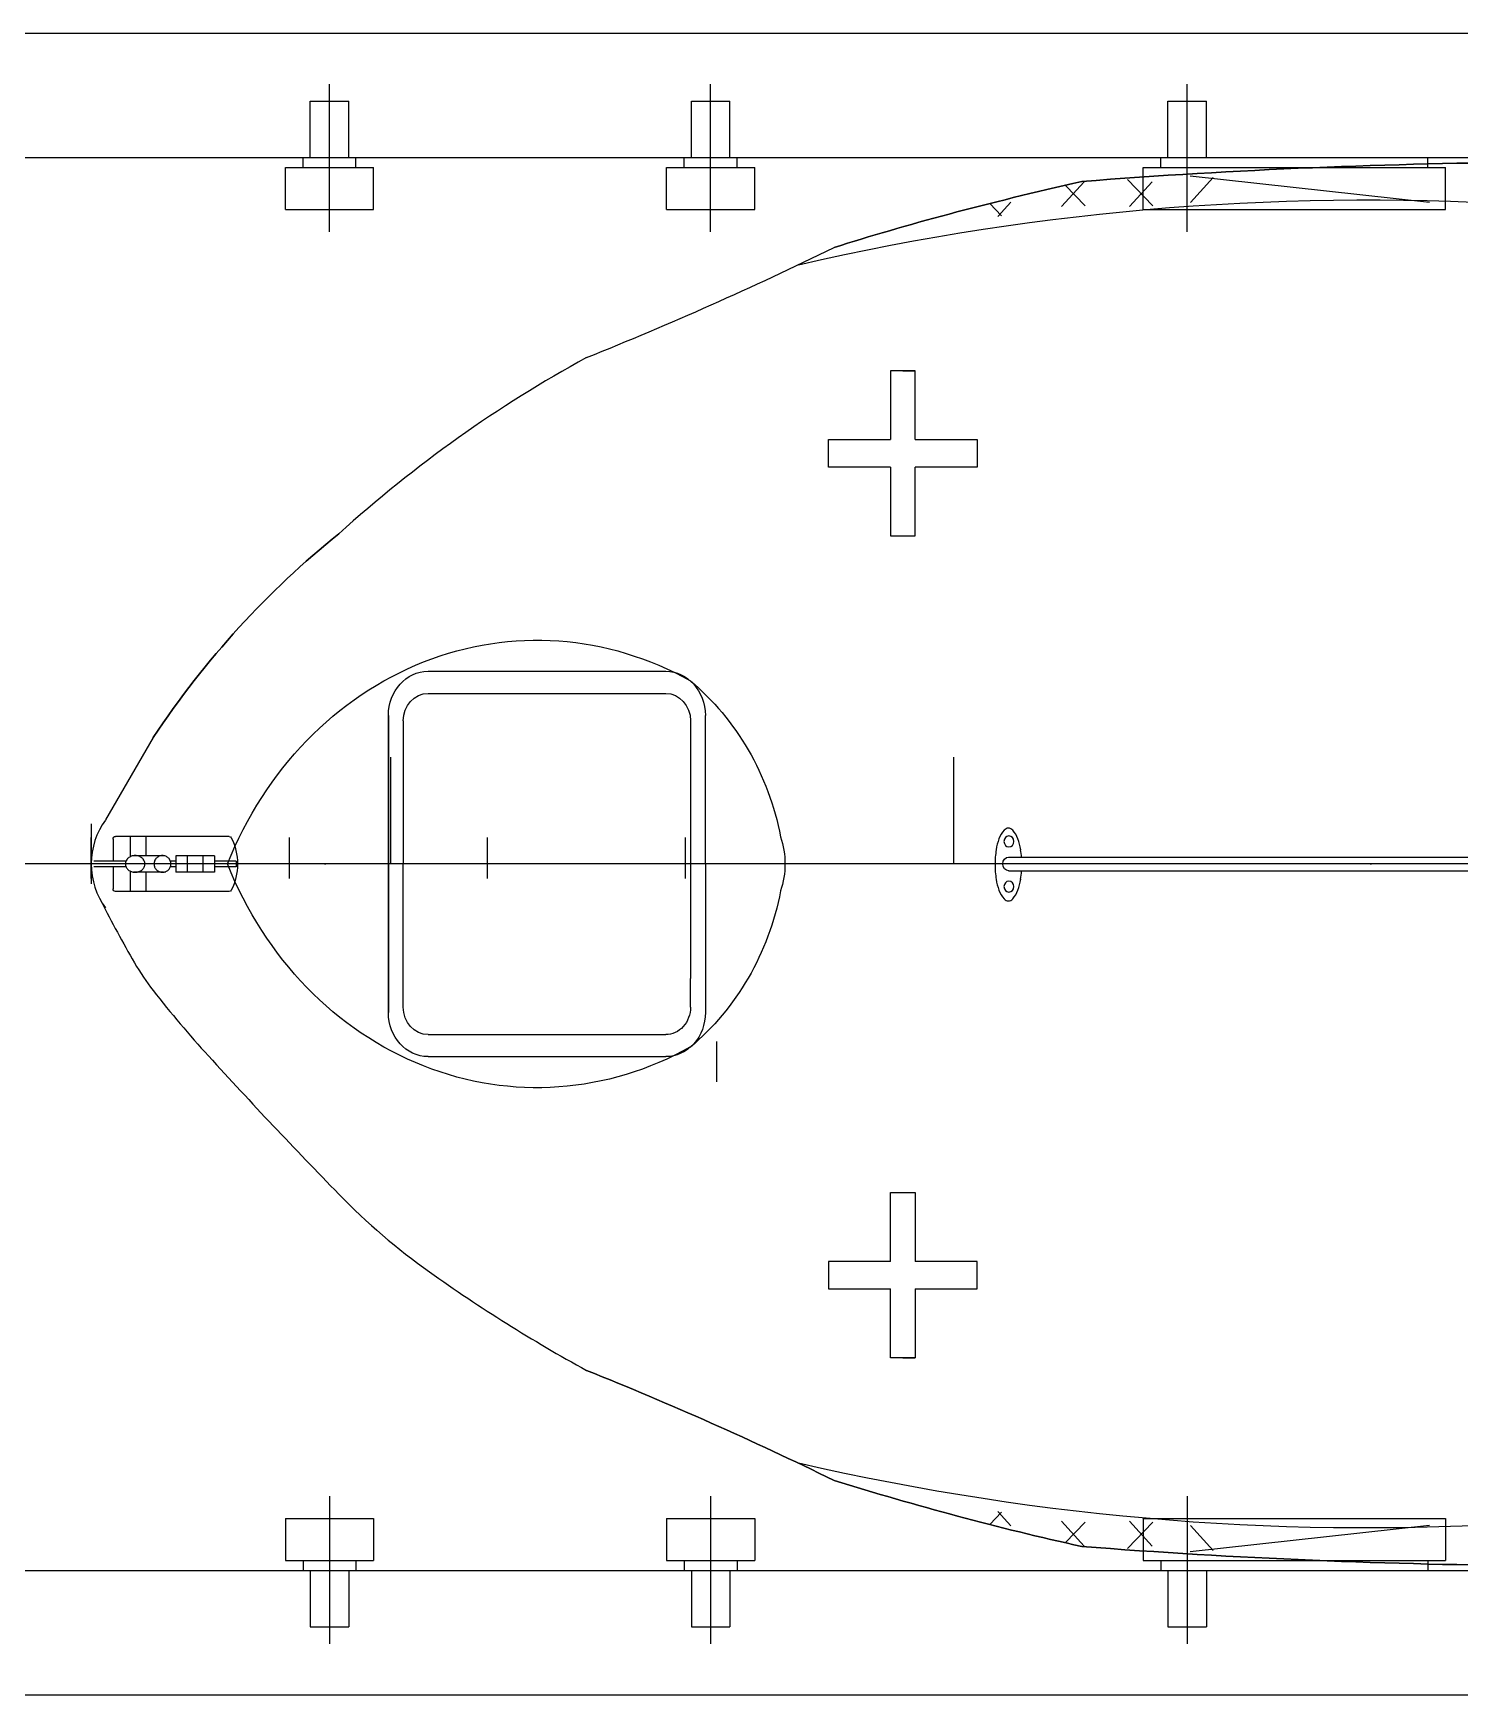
# Model space of a CAD drawing. Header units: millimetres. Extents: x -1838618 to -1600818, y -1770412 to -1553248.
# Drawn here: x -1704209 to -1702536, y -1686519 to -1684572 of the extents above; entities that cross this region are included whole.
import ezdxf

# ---------------------------------------------------------------- set-up
doc = ezdxf.new("R2010")
doc.units = ezdxf.units.MM
doc.header["$LTSCALE"] = 100
doc.linetypes.add('DSDOT03', pattern=[19, 15, -2, 0, -2])

# ---------------------------------------------------------------- blocks, each defined once
blk = doc.blocks.new('chuanddd')
at = {"color": 2}
for p, q in [((-7730.5, 1509.4), (32.1, 1509.4)), ((-6104.3, 1148.7), (-6104.3, 1416.8)), ((-5411.5, 1148.7), (-5411.5, 1416.8)), ((-4545.5, 1148.7), (-4545.5, 1416.8)), ((-6139.3, 1386.1), (-6069.3, 1386.1)), ((-6139.3, 1283.7), (-6139.3, 1386.1)), ((-6069.3, 1283.7), (-6069.3, 1386.1)), ((-5446.5, 1386.1), (-5376.5, 1386.1)), ((-5446.5, 1283.7), (-5446.5, 1386.1)), ((-5376.5, 1283.7), (-5376.5, 1386.1)), ((-4580.5, 1283.7), (-4580.5, 1386.1)), ((-4580.5, 1386.1), (-4510.5, 1386.1)), ((-4510.5, 1283.7), (-4510.5, 1386.1)), ((-7730.5, 1283.7), (-961.9, 1283.7)), ((-6152.3, 1265.6), (-6152.3, 1283.7)), ((-6056.3, 1265.6), (-6056.3, 1283.7)), ((-5459.5, 1265.6), (-5459.5, 1283.7)), ((-5363.5, 1265.6), (-5363.5, 1283.7)), ((-4593.5, 1265.6), (-4593.5, 1283.7)), ((-4108.3, 1265.6), (-4108.3, 1283.7)), ((-6184.3, 1265.6), (-6024.3, 1265.6)), ((-6184.3, 1188.9), (-6184.3, 1265.6)), ((-6024.3, 1188.9), (-6024.3, 1265.6)), ((-5491.5, 1265.6), (-5331.5, 1265.6)), ((-5491.5, 1188.9), (-5491.5, 1265.6)), ((-5331.5, 1188.9), (-5331.5, 1265.6)), ((-4732.5, 1239.4), (-4774, 1194.2)), ((-4607.8, 1195.7), (-4653.7, 1243.6)), ((-4609.2, 1239.4), (-4650.6, 1194.2)), ((-4625.5, 1265.6), (-4076.3, 1265.6)), ((-4625.5, 1188.9), (-4625.5, 1265.6)), ((-4105, 1201.6), (-4540.1, 1249.6)), ((-4498.2, 1247.2), (-4539.6, 1202)), ((-4076.3, 1188.9), (-4076.3, 1265.6)), ((-4731.2, 1195.7), (-4767.1, 1233.2)), ((-6184.3, 1188.9), (-6024.3, 1188.9)), ((-5491.5, 1188.9), (-5331.5, 1188.9)), ((-4883, 1177.6), (-4904.4, 1200.1)), ((-4866.1, 1202.3), (-4889.7, 1176.6)), ((-4625.5, 1188.9), (-4076.3, 1188.9)), ((-5062.1, 896.1), (-5084.6, 896.1)), ((-5084.6, 896.1), (-5084.6, 771.1)), ((-5039.6, 896.1), (-5062.1, 896.1)), ((-5062.1, 896.1), (-5039.6, 896.1)), ((-5062.1, 896.1), (-5039.6, 896.1)), ((-5039.6, 896.1), (-5062.1, 896.1)), ((-5039.6, 771.1), (-5039.6, 896.1)), ((-5197.1, 721.1), (-5197.1, 771.1)), ((-5197.1, 771.1), (-5084.6, 771.1)), ((-5039.6, 771.1), (-4927.1, 771.1)), ((-4927.1, 771.1), (-4927.1, 721.1)), ((-5084.6, 721.1), (-5197.1, 721.1)), ((-5084.6, 721.1), (-5084.6, 596.1)), ((-5039.6, 596.1), (-5039.6, 721.1)), ((-4927.1, 721.1), (-5039.6, 721.1)), ((-5084.6, 596.1), (-5039.6, 596.1)), ((-5925.1, 350), (-5493.1, 350)), ((-5925.1, 310), (-5493.1, 310)), ((-5997.1, 270), (-5997.1, 0)), ((-5997.1, 0), (-5997.1, 270)), ((-5970.1, 260), (-5970.1, 0)), ((-5448.1, 260), (-5448.1, 208.2)), ((-5421.1, 0), (-5421.1, 270)), ((-6424.6, 230), (-6511.2, 79.9)), ((-5448.1, 208.2), (-5448.1, -208.2)), ((-5997.1, 0), (-5997.1, 160)), ((-6537.1, 72.9), (-6537.1, -36.4)), ((-6537.1, -26.7), (-6537.1, 48)), ((-6497.5, 45), (-6497.5, 5)), ((-6286.5, 50), (-6493, 50)), ((-6466.6, 50), (-6466.6, 13)), ((-6437.9, 50), (-6437.9, 15)), ((-6177.1, -26.7), (-6177.1, 48)), ((-5817.1, -26.7), (-5817.1, 48)), ((-5457.1, -26.7), (-5457.1, 48)), ((-6474.1, 5), (-6532.2, 5)), ((-6405.8, 15), (-6460.2, 15)), ((-6383.2, 5), (-6393.2, 5)), ((-6313, 15), (-6383.2, 15)), ((-6383.2, 15), (-6383.2, -15)), ((-6362.7, 15), (-6362.7, -15)), ((-6334.2, 15), (-6334.2, -15)), ((-6313, 15), (-6313, -15)), ((-6273.5, 5), (-6313, 5)), ((-6273.5, 5), (-6273.5, -5)), ((-4870, 12.5), (-3764.8, 12.5)), ((-6474.1, -5), (-6532.2, -5)), ((-6497.5, -5), (-6497.5, -45)), ((-6466.6, -13), (-6466.6, -50)), ((-6405.8, -15), (-6460.2, -15)), ((-6437.9, -15), (-6437.9, -50)), ((-6383.2, -5), (-6393.2, -5)), ((-6313, -15), (-6383.2, -15)), ((-6273.5, -5), (-6313, -5)), ((-5997.1, 0), (-5997.1, -270)), ((-5997.1, -270), (-5997.1, 0)), ((-5997.1, 0), (-5997.1, -160)), ((-5970.1, -260), (-5970.1, 0)), ((-5421.1, 0), (-5421.1, -270)), ((-4870, -12.5), (-3764.8, -12.5)), ((-4869.5, -12.5), (-4869.5, -12.8)), ((-6286.5, -50), (-6493, -50)), ((-5448.1, -260), (-5448.1, -208.2)), ((-5925.1, -310), (-5493.1, -310)), ((-5400.7, -322.7), (-5400.7, -395.7)), ((-5925.1, -350), (-5493.1, -350)), ((-5084.6, -597.1), (-5039.6, -597.1)), ((-5084.6, -722.1), (-5084.6, -597.1)), ((-5039.6, -597.1), (-5039.6, -722.1)), ((-5197.1, -722.1), (-5197.1, -772.1)), ((-5084.6, -722.1), (-5197.1, -722.1)), ((-4927.1, -722.1), (-5039.6, -722.1)), ((-4927.1, -772.1), (-4927.1, -722.1)), ((-5197.1, -772.1), (-5084.6, -772.1)), ((-5084.6, -897.1), (-5084.6, -772.1)), ((-5039.6, -772.1), (-5039.6, -897.1)), ((-5039.6, -772.1), (-4927.1, -772.1)), ((-5062.1, -897.1), (-5084.6, -897.1)), ((-5039.6, -897.1), (-5062.1, -897.1)), ((-5062.1, -897.1), (-5039.6, -897.1)), ((-5062.1, -897.1), (-5039.6, -897.1)), ((-6104.3, -1148.7), (-6104.3, -1416.8)), ((-5411.5, -1148.7), (-5411.5, -1416.8)), ((-4866.1, -1202.3), (-4889.7, -1176.6)), ((-4545.5, -1148.7), (-4545.5, -1416.8)), ((-6184.3, -1188.9), (-6024.3, -1188.9)), ((-6184.3, -1188.9), (-6184.3, -1265.6)), ((-6024.3, -1188.9), (-6024.3, -1265.6)), ((-5491.5, -1188.9), (-5331.5, -1188.9)), ((-5491.5, -1188.9), (-5491.5, -1265.6)), ((-5331.5, -1188.9), (-5331.5, -1265.6)), ((-4883, -1177.6), (-4904.4, -1200.1)), ((-4732.5, -1239.4), (-4774, -1194.2)), ((-4731.2, -1195.7), (-4767.1, -1233.2)), ((-4607.8, -1195.7), (-4653.7, -1243.6)), ((-4609.2, -1239.4), (-4650.6, -1194.2)), ((-4625.5, -1188.9), (-4076.3, -1188.9)), ((-4625.5, -1188.9), (-4625.5, -1265.6)), ((-4105, -1201.6), (-4540.1, -1249.6)), ((-4498.2, -1247.2), (-4539.6, -1202)), ((-4076.3, -1188.9), (-4076.3, -1265.6)), ((-6184.3, -1265.6), (-6024.3, -1265.6)), ((-6152.3, -1265.6), (-6152.3, -1283.7)), ((-6056.3, -1265.6), (-6056.3, -1283.7)), ((-5491.5, -1265.6), (-5331.5, -1265.6)), ((-5459.5, -1265.6), (-5459.5, -1283.7)), ((-5363.5, -1265.6), (-5363.5, -1283.7)), ((-4625.5, -1265.6), (-4076.3, -1265.6)), ((-4593.5, -1265.6), (-4593.5, -1283.7)), ((-4108.3, -1265.6), (-4108.3, -1283.7)), ((-7730.5, -1283.7), (-961.9, -1283.7)), ((-6139.3, -1283.7), (-6139.3, -1386.1)), ((-6069.3, -1283.7), (-6069.3, -1386.1)), ((-5446.5, -1283.7), (-5446.5, -1386.1)), ((-5376.5, -1283.7), (-5376.5, -1386.1)), ((-4580.5, -1283.7), (-4580.5, -1386.1)), ((-4510.5, -1283.7), (-4510.5, -1386.1)), ((-6139.3, -1386.1), (-6069.3, -1386.1)), ((-5446.5, -1386.1), (-5376.5, -1386.1)), ((-4580.5, -1386.1), (-4510.5, -1386.1)), ((-7730.5, -1509.4), (32.1, -1509.4))]:
    blk.add_line(p, q, dxfattribs=at)
at = {"color": 2, "linetype": 'DSDOT03'}
blk.add_line((-611.7, 0), (-7894.8, 0), dxfattribs=at)
at = {"color": 2, "extrusion": (0, 0, -1)}
for centre, major_axis, ratio, start_param, end_param in [((-4257.5, -2934.8), (7030.3, 399.6), 0.596135, 4.678018, 4.797398), ((-4257.5, -2934.8), (7030.3, 399.6), 0.596135, 4.678018, 4.797398), ((9861.2, 450.1), (-15615.5, 293.2), 0.093441, 0.268591, 0.361174), ((-4434.9, -1693.3), (3618.5, 462.1), 0.791131, 4.586493, 4.96127), ((-5186.1, -789.7), (0, 1712.7), 0.9, -0.93309, -0.624284), ((-5726.9, -277.4), (0, 684), 0.9, -1.153233, 0.469646), ((-5925.1, 270), (0, 80), 0.9, 4.712389, 6.283185), ((-5493.1, 270), (0, 80), 0.9, 0, 1.570796), ((-5708.2, -53.2), (0, 481.9), 0.9, 0.642576, 1.357047), ((-5925.1, 260), (0, 50), 0.9, -1.570796, 0), ((-5493.1, 260), (0, 50), 0.9, 0, 1.570796), ((-6493, 45), (0, 5), 0.9, -1.570796, 0), ((-6286.5, 45), (0, 5), 0.9, 0, 1.058263), ((-6358.5, 0), (0, 96.8), 0.9, 1.058263, 2.08333), ((-5404.1, 0), (0, 141.8), 0.9, 1.217755, 1.923838), ((-5726.9, 277.4), (0, 684), 0.9, 2.671947, 4.294826), ((-4869.5, 0), (0, 12.5), 0.9, 3.141593, 6.283185), ((-6493, -45), (0, 5), 0.9, 3.141593, 4.712389), ((-6286.5, -45), (0, 5), 0.9, 2.08333, 3.141593), ((-5708.2, 53.2), (0, 481.9), 0.9, 1.784546, 2.499017), ((-5925.1, -270), (0, 80), 0.9, 3.141593, 4.712389), ((-5925.1, -260), (0, 50), 0.9, 3.141593, 4.712389), ((-5493.1, -260), (0, 50), 0.9, 1.570796, 3.141593), ((-5493.1, -270), (0, 80), 0.9, 1.570796, 3.141593), ((-8021.2, -8267.5), (0, 7810.4), 0.9, 0.346025, 0.414987), ((-4434.9, 1693.3), (-3618.5, 462.1), 0.791131, 4.463508, 4.838285), ((-4434.9, 1693.3), (-3618.5, 462.1), 0.791131, 4.463508, 4.838285), ((-3534.9, 5427.5), (0, 6800), 0.9, 3.33932, 3.414955), ((-4257.5, 2934.8), (-7030.3, 399.6), 0.596135, 4.62738, 4.74676), ((-4257.5, 2934.8), (-7030.3, 399.6), 0.596135, 4.62738, 4.74676)]:
    blk.add_ellipse(centre, major_axis=major_axis, ratio=ratio, start_param=start_param, end_param=end_param, dxfattribs=at)
at = {"color": 2}
for centre, major_axis, ratio, start_param, end_param in [((-4257.5, -2934.8), (7030.3, 399.6), 0.596135, 1.485787, 1.605167), ((9861.2, 450.1), (-15615.5, 293.2), 0.093441, -0.361174, -0.268591), ((-8021.2, 8267.5), (0, 7810.4), 0.9, 3.487618, 3.55658), ((-4599.2, -1432.5), (0, 2619.9), 0.9, 0.455778, 0.682848), ((-5186.1, -789.7), (0, 1712.7), 0.9, 0.624284, 0.93309), ((-6424.6, 0), (0, 125), 0.9, 0.877702, 1.570796), ((-4847.3, 27.3), (0, 48.4), 0.9, 0.79162, 1.182478), ((-4870.4, 52.7), (0, 12.3), 0.9, 0, 0.79162), ((-4870.4, 52.7), (0, 12.3), 0.9, -0.79162, 0), ((-4893.5, 27.3), (0, 48.4), 0.9, -1.182478, -0.79162), ((-4809.7, 10.2), (0, 93.5), 0.9, 1.182478, 1.40294), ((-4931.1, 10.2), (0, 93.5), 0.9, -1.40294, -1.182478), ((-6464.4, 0), (0, 11.8), 0.9, 1.077421, 1.570796), ((-6461, -2), (0, 16.1), 0.9, 0.656366, 1.077421), ((-6458.8, -5.3), (0, 20.2), 0.9, 0.308857, 0.656366), ((-6457.3, -10.3), (0, 25.5), 0.9, 0, 0.308857), ((-6457.3, -10.3), (0, 25.5), 0.9, -0.308857, 0), ((-6455.9, -5.3), (0, 20.2), 0.9, -0.656366, -0.308857), ((-6453.6, -2), (0, 16.1), 0.9, -1.077421, -0.656366), ((-6450.2, 0), (0, 11.8), 0.9, 4.712389, 5.205764), ((-6411, 0), (0, 13.4), 0.9, 1.132989, 1.570796), ((-6409.4, -0.8), (0, 15.4), 0.9, 0.724395, 1.132989), ((-6408.4, -2.1), (0, 17.1), 0.9, 0.351321, 0.724395), ((-6407.7, -4.1), (0, 19.3), 0.9, 0, 0.351321), ((-6407.7, -4.1), (0, 19.3), 0.9, -0.351321, 0), ((-6407, -2.1), (0, 17.1), 0.9, -0.724395, -0.351321), ((-6406, -0.8), (0, 15.4), 0.9, -1.132989, -0.724395), ((-6404.4, 0), (0, 13.4), 0.9, -1.570796, -1.132989), ((-4749.8, -1.1), (0, 161), 0.9, 1.40294, 1.570796), ((-4991, -1.1), (0, 161), 0.9, -1.488304, -1.40294), ((-6424.6, 0), (0, 125), 0.9, 1.570796, 2.263891), ((-6464.4, 0), (0, 11.8), 0.9, 1.570796, 2.064172), ((-6461, 2), (0, 16.1), 0.9, 2.064172, 2.485227), ((-6458.8, 5.3), (0, 20.2), 0.9, 2.485227, 2.832736), ((-6457.3, 10.3), (0, 25.5), 0.9, 2.832736, 3.141593), ((-6457.3, 10.3), (0, 25.5), 0.9, 3.141593, 3.45045), ((-6455.9, 5.3), (0, 20.2), 0.9, 3.45045, 3.797958), ((-6453.6, 2), (0, 16.1), 0.9, 3.797958, 4.219014), ((-6450.2, 0), (0, 11.8), 0.9, 4.219014, 4.712389), ((-6411, 0), (0, 13.4), 0.9, 1.570796, 2.008604), ((-6409.4, 0.8), (0, 15.4), 0.9, 2.008604, 2.417198), ((-6408.4, 2.1), (0, 17.1), 0.9, 2.417198, 2.790271), ((-6407.7, 4.1), (0, 19.3), 0.9, 2.790271, 3.141593), ((-6407.7, 4.1), (0, 19.3), 0.9, 3.141593, 3.492914), ((-6407, 2.1), (0, 17.1), 0.9, 3.492914, 3.865987), ((-6406, 0.8), (0, 15.4), 0.9, 3.865987, 4.274581), ((-6404.4, 0), (0, 13.4), 0.9, 4.274581, 4.712389), ((-4749.8, -1.1), (0, 161), 0.9, 1.570796, 1.738653), ((-4809.7, -12.3), (0, 93.5), 0.9, 1.738653, 1.959115), ((-4931.1, -12.3), (0, 93.5), 0.9, 4.32407, 4.544532), ((-4991, -1.1), (0, 161), 0.9, 4.544532, 4.639415), ((-4847.3, -29.4), (0, 48.4), 0.9, 1.959115, 2.349973), ((-4893.5, -29.4), (0, 48.4), 0.9, 3.933213, 4.32407), ((-4700.8, 1071.5), (0, 2319.5), 0.9, 2.084289, 2.140453), ((-4870.4, -54.8), (0, 12.3), 0.9, 2.349973, 3.141593), ((-4870.4, -54.8), (0, 12.3), 0.9, 3.141593, 3.933213), ((-6131, 53.7), (0, 432.3), 0.9, 2.140453, 2.286576), ((-4975.1, 1170.6), (0, 2134.4), 0.9, 2.286576, 2.362906), ((417.5, 7243.3), (0, 10665.4), 0.9, 2.362906, 2.397046), ((-5282.8, 369.9), (0, 1318.9), 0.9, 2.397046, 2.572279), ((-4329.1, 2025.6), (0, 3284.7), 0.9, 2.572279, 2.683233), ((-8021.2, -8267.5), (0, 7810.4), 0.9, -0.414987, -0.346025), ((-3534.9, 5427.5), (0, 6800), 0.9, 2.86823, 2.943865), ((-4257.5, 2934.8), (-7030.3, 399.6), 0.596135, 1.536425, 1.655805)]:
    blk.add_ellipse(centre, major_axis=major_axis, ratio=ratio, start_param=start_param, end_param=end_param, dxfattribs=at)
at = {"color": 2, "extrusion": (0, 0, -1)}
for centre in [(-4869.5, 40.9), (-4869.5, -41.1)]:
    blk.add_ellipse(centre, major_axis=(0, 10), ratio=0.9, dxfattribs=at)
blk = doc.blocks.new('67')
at = {"color": 4}
for p, q in [((-1980, 0), (-1980, 125)), ((-1320, 0), (-1320, 125))]:
    blk.add_line(p, q, dxfattribs=at)
at = {"color": 4, "ltscale": 100}
blk.add_line((26786.6, 0), (-4089.1, 0), dxfattribs=at)

msp = doc.modelspace()

# ---------------------------------------------------------------- block references
at = {"xscale": 0.6451200000010431, "yscale": 0.6451200000010431, "zscale": 0.64512}
msp.add_blockref('chuanddd', (-1699923.3, -1685545.7), dxfattribs=at)
at = {"color": 7}
msp.add_blockref('67', (-1701809.3, -1685545.7), dxfattribs=at)

doc.saveas('drawing.dxf')
